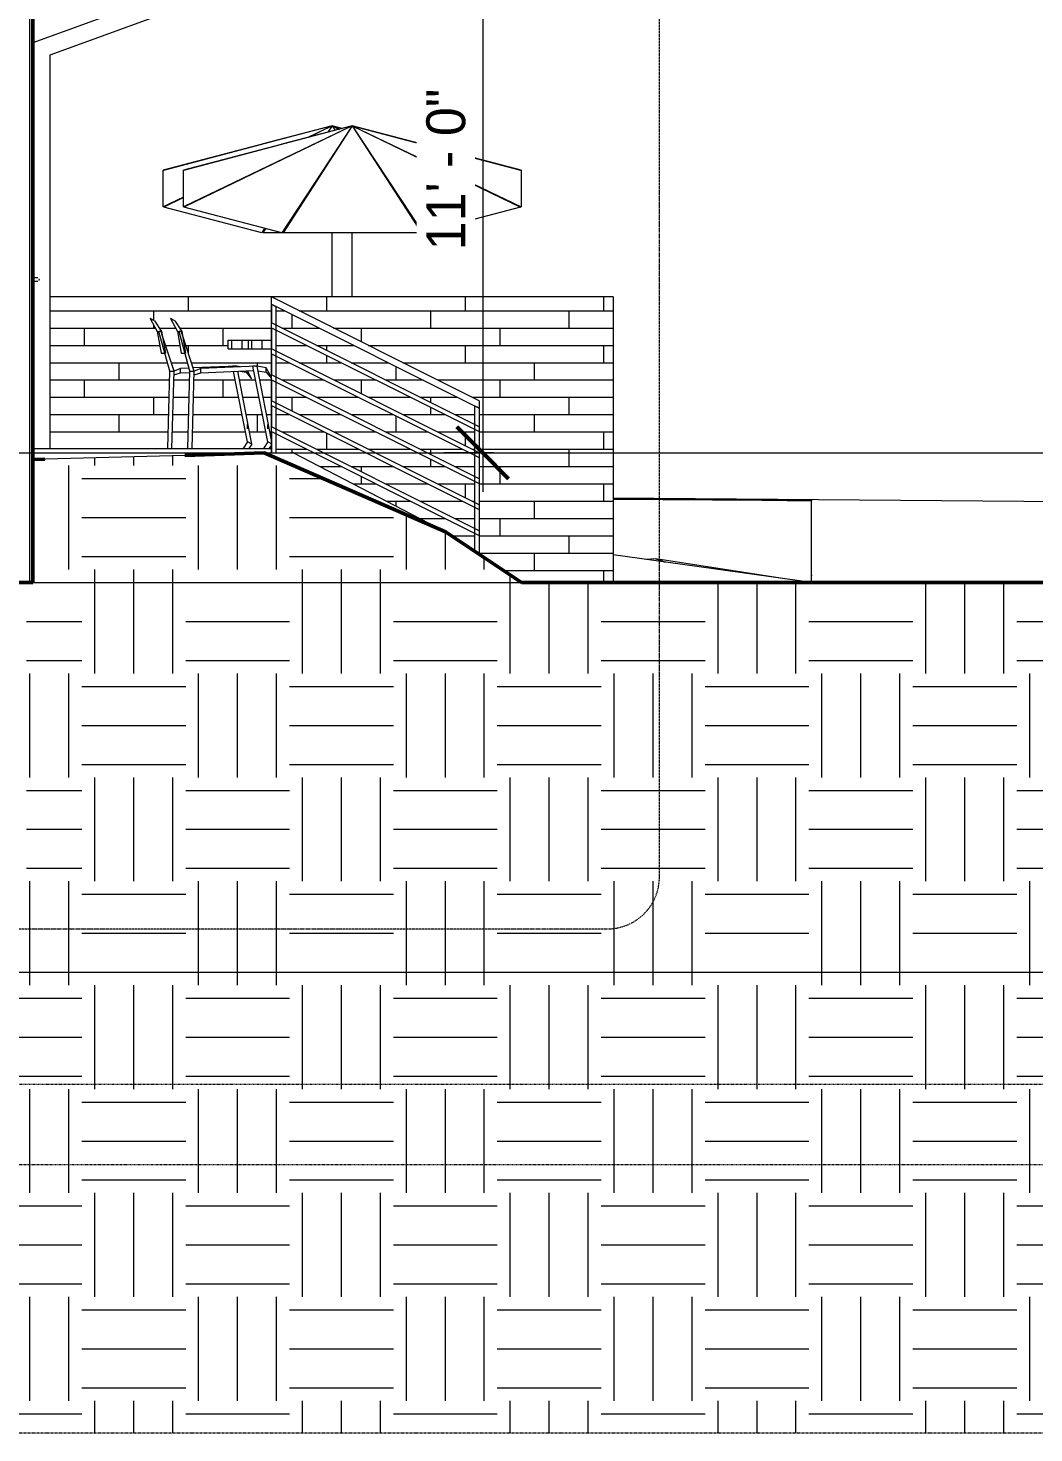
# Model space of a CAD drawing. Header units: inches. Extents: x 9584 to 15274, y -226 to 527.
# Drawn here: x 12087.6 to 12319.9, y -226.4 to 98.1 of the extents above; entities that cross this region are included whole.
import ezdxf

# ---------------------------------------------------------------- set-up
doc = ezdxf.new("R2010")
doc.units = ezdxf.units.IN
doc.header["$MEASUREMENT"] = 0
for name, pattern in [('Aligning Line 1_8_', [0.25, 0.125, -0.125]), ('Dash Dot 3_16_', [0.3125, 0.1875, -0.0625, 0, -0.0625]), ('Grid Line 1_2_', [0.875, 0.5, -0.125, 0.125, -0.125])]:
    doc.linetypes.add(name, pattern=pattern)
for name, color, linetype, lineweight in [('0-1', 7, 'Continuous', 5), ('A-ANNO-DIMS', 211, 'Continuous', 9), ('A-ANNO-DIMS-96', 211, 'Continuous', 9), ('A-ANNO-SYMB-1', 150, 'Dash Dot 3_16_', 9), ('A-DOOR', 31, 'Continuous', 13), ('A-DOOR-4', 31, 'Continuous', 9), ('A-FLOR', 192, 'Continuous', 13), ('A-FLOR-HRAL', 11, 'Continuous', 9), ('A-FLOR-LEVL-1', 51, 'Grid Line 1_2_', 9), ('A-GENM', 5, 'Continuous', 9), ('A-WALL', 113, 'Continuous', 13), ('A-WALL-3', 113, 'Continuous', 50), ('A-WALL-PATT-5', 111, 'Continuous', 9), ('C-TOPO', 7, 'Continuous', 9), ('C-TOPO-1', 10, 'Continuous', 50), ('G-ANNO-SYMB', 111, 'Aligning Line 1_8_', 9), ('G-ANNO-SYMB-1', 147, 'Aligning Line 1_8_', 9), ('G-IMPT', 8, 'Continuous', 9), ('L-SITE', 91, 'Continuous', 9)]:
    doc.layers.add(name, color=color, linetype=linetype, lineweight=lineweight)
doc.styles.add('Century Gothic', font='ufonts.com_century-gothic.ttf', dxfattribs={"height": 9})
doc.dimstyles.new('OD__1_8__Tol__', dxfattribs={"dimscale": 12, "dimtxt": 9.397514, "dimasz": 1, "dimexe": 0.75, "dimexo": 0.5, "dimgap": 0.125, "dimtad": 1, "dimdec": 3, "dimrnd": 0.125, "dimzin": 3, "dimdsep": 46, "dimlunit": 4, "dimtxsty": 'Century Gothic', "dimblk1": 'OBLIQUE', "dimblk2": 'OBLIQUE', "dimsah": 1, "dimcen": 0.09, "dimdle": 0.75, "dimazin": 0, "dimtfac": 1, "dimtdec": 4, "dimtix": 1, "dimtmove": 0, "dimatfit": 3, "dimfxl": 1, "dimtvp": 1, "dimtfill": 1, "dimfrac": 2, "dimtolj": 1, "dimtzin": 0, "dimarcsym": 2})
pattern_1 = [(0, (10995.947, 72), (24, 24), [24, -24]), (0, (10995.947, 81), (24, 24), [24, -24]), (0, (10995.947, 90), (24, 24), [24, -24]), (90, (10998.947, 93), (-24, 24), [24, -24]), (90, (11007.947, 93), (-24, 24), [24, -24]), (90, (11016.947, 93), (-24, 24), [24, -24])]
pattern_2 = [(0, (12220.589, 0.8), (0, 4), []), (90, (12220.589, 0.8), (-8, 8), [4, -28]), (90, (12236.589, 4.8), (-8, 8), [4, -28])]

# ---------------------------------------------------------------- blocks, each defined once
blk = doc.blocks.new('CTR - 2nd Phase_rvt-1-BUILDING SECTION - EAST_WEST - LOOKING NORTH')
at = {"layer": 'A-FLOR-LEVL-1'}
for p, q in [((9583.58, 0), (12532.58, 0)), ((9583.58, -30), (12532.58, -30)), ((9583.58, -120), (12532.58, -120))]:
    blk.add_line(p, q, dxfattribs=at)
at = {"layer": 'G-ANNO-SYMB-1'}
for p, q in [((9680.25, -164.42), (12435.88, -164.42)), ((9680.25, -226.36), (12435.88, -226.36))]:
    blk.add_line(p, q, dxfattribs=at)
blk = doc.blocks.new('CTR  - Topography_rvt-1-BUILDING SECTION - EAST_WEST - LOOKING NORTH')
at = {"layer": 'C-TOPO'}
h = blk.add_hatch(dxfattribs=at)
h.set_pattern_fill('FP_20', color=256, style=0, pattern_type=2)
h.set_pattern_definition(pattern_1)
h.paths.add_polyline_path([(12082.19, -226.4), (12268.59, -226.4), (12268.59, -30), (12201.53, -30), (12184.02, -18.28), (12142, 0), (12123.72, -0.6), (12088.69, -1.59), (12088.69, -30), (12087.19, -30), (12087.19, -120), (12082.19, -120), (12082.19, -132.23)], flags=0)
h = blk.add_hatch(dxfattribs=at)
h.set_pattern_fill('FP_20', color=256, style=0, pattern_type=2)
h.set_pattern_definition(pattern_1)
h.paths.add_polyline_path([(12268.59, -226.4), (12328.59, -226.4), (12328.59, -30), (12268.59, -30), (12268.59, -38.06)], flags=0)
at = {"layer": 'A-FLOR-LEVL-1'}
for p, q in [((9583.58, 0), (12532.58, 0)), ((9583.58, -120), (12532.58, -120))]:
    blk.add_line(p, q, dxfattribs=at)
at = {"layer": 'C-TOPO'}
for p, q in [((12123.79, -0.6), (12088.69, -1.59)), ((12142.08, 0), (12123.79, -0.6)), ((12142.08, 0), (12184.02, -18.28)), ((12142.08, 0), (12148.86, 0)), ((12148.86, 0), (12148.3, -0.02)), ((12148.86, 0), (12148.64, 0)), ((12148.86, 0), (12184.02, -18.28)), ((12389.19, -11.83), (12222.71, -10.5)), ((12240.3, -10.71), (12222.71, -10.56)), ((12240.3, -10.71), (12222.71, -10.56)), ((12268.59, -11.13), (12222.71, -10.77)), ((12240.3, -10.71), (12268.59, -10.96)), ((12268.59, -10.96), (12240.3, -10.71)), ((12268.59, -11.13), (12262.94, -11.09)), ((12268.59, -11.13), (12268.59, -10.96)), ((12268.59, -10.96), (12268.59, -11.13)), ((12268.59, -28.31), (12268.59, -11.13)), ((12268.59, -28.31), (12268.59, -11.13)), ((12184.02, -18.28), (12201.53, -30)), ((12268.59, -30), (12222.71, -23.59)), ((12232.62, -24.53), (12230.26, -24.64)), ((12232.62, -24.53), (12234.75, -25.27)), ((12234.75, -25.27), (12232.62, -24.53)), ((12262.37, -29.13), (12232.62, -24.53)), ((12268.59, -28.4), (12268.59, -28.31)), ((12268.59, -28.31), (12268.59, -28.4)), ((12268.59, -28.47), (12268.59, -28.4)), ((12268.59, -28.47), (12268.59, -28.4)), ((12268.59, -30), (12268.59, -28.47)), ((12268.59, -30), (12268.59, -28.47)), ((12201.41, -30), (12201.53, -30)), ((12201.53, -30), (12208.83, -30)), ((12226.2, -30), (12208.83, -30)), ((12226.2, -30), (12268.59, -30)), ((12319.94, -30), (12268.59, -30))]:
    blk.add_line(p, q, dxfattribs=at)
at = {"layer": 'C-TOPO-1'}
for p, q in [((12088.69, -1.59), (12091.43, -1.51)), ((12123.79, -0.6), (12142.08, 0)), ((12142.08, 0), (12184.02, -18.28)), ((12184.02, -18.28), (12201.53, -30)), ((12201.53, -30), (12208.83, -30)), ((12208.83, -30), (12226.2, -30)), ((12226.2, -30), (12268.59, -30)), ((12319.94, -30), (12268.59, -30)), ((12328.59, -30), (12319.94, -30))]:
    blk.add_line(p, q, dxfattribs=at)
at = {"layer": 'G-ANNO-SYMB-1'}
blk.add_line((9742.88, 0), (12435.88, 0), dxfattribs=at)
blk = doc.blocks.new('CTR - 1st Phase - Common Walls_rvt-1-BUILDING SECTION - EAST_WEST - LOOKING NORTH')
at = {"layer": 'A-FLOR-LEVL-1'}
for p, q in [((9583.58, 0), (12532.58, 0)), ((9583.58, -30), (12532.58, -30)), ((9583.58, -120), (12532.58, -120))]:
    blk.add_line(p, q, dxfattribs=at)
at = {"layer": 'G-ANNO-SYMB-1'}
for p, q in [((9680.25, 0), (12435.88, 0)), ((9680.25, -164.42), (12435.88, -164.42)), ((9706.24, -226.36), (12435.88, -226.36)), ((9706.24, -226.36), (12428.12, -226.36))]:
    blk.add_line(p, q, dxfattribs=at)
blk = doc.blocks.new('Outdoor Table01 - 02ZUTB01_dwg-1294291-BUILDING SECTION - EAST_WEST - LOOKING NORTH')
at = {"layer": 'G-IMPT'}
for p, q in [((12162.46, 75.5), (12123.46, 56.82)), ((12162.46, 75.5), (12123.46, 65.24)), ((12162.46, 75.5), (12123.57, 65.31)), ((12162.46, 75.5), (12123.57, 56.75)), ((12162.46, 75.5), (12146.2, 71.26)), ((12162.46, 75.5), (12146.2, 50.8)), ((12162.46, 75.5), (12146.46, 50.77)), ((12201.46, 65.24), (12162.46, 75.5)), ((12162.46, 75.5), (12201.46, 56.82)), ((12162.46, 75.5), (12178.46, 50.77)), ((12162.46, 75.5), (12178.73, 71.26)), ((12162.46, 75.5), (12201.36, 65.31)), ((12162.46, 75.5), (12201.36, 56.75)), ((12162.46, 75.5), (12178.73, 50.8)), ((12123.57, 65.31), (12146.2, 71.26)), ((12153.68, 71.29), (12153.73, 71.29)), ((12159.69, 71.29), (12159.74, 71.29)), ((12165.19, 71.29), (12165.24, 71.29)), ((12171.2, 71.29), (12171.25, 71.29)), ((12178.73, 71.26), (12201.36, 65.31)), ((12123.46, 56.82), (12123.46, 65.24)), ((12201.46, 65.24), (12201.46, 56.82)), ((12146.2, 50.8), (12123.57, 56.75)), ((12201.36, 56.75), (12178.73, 50.8)), ((12178.46, 50.77), (12146.46, 50.77)), ((12162.46, 49.5), (12162.46, 50.77)), ((12162.46, 49.5), (12162.46, 50.77)), ((12162.46, 36), (12162.46, 49.5)), ((12162.46, 36), (12162.46, 49.5)), ((12121.48, 30.5), (12120.48, 31)), ((12120.48, 31), (12122.09, 28)), ((12121.48, 30.5), (12123.09, 28)), ((12122.09, 28), (12122.96, 23)), ((12122.09, 28), (12122.46, 28)), ((12124.96, 18.83), (12122.46, 28)), ((12122.96, 28), (12122.46, 28)), ((12123.22, 27.21), (12122.96, 28)), ((12122.96, 28), (12123.09, 28)), ((12123.09, 28), (12123.96, 23)), ((12125.96, 18.83), (12123.24, 27.15)), ((12138.46, 24), (12138.46, 26)), ((12138.46, 26), (12139.28, 26)), ((12139.28, 26), (12141.68, 26)), ((12139.28, 24), (12139.28, 26)), ((12141.68, 26), (12143.79, 26)), ((12141.68, 24), (12141.68, 26)), ((12122.96, 23), (12123.83, 23)), ((12123.9, 23), (12123.96, 23)), ((12138.46, 24), (12139.28, 24)), ((12139.28, 24), (12141.68, 24)), ((12141.68, 24), (12143.79, 24)), ((12127.46, 19.48), (12125.96, 18.83)), ((12140.46, 20), (12127.46, 19.48)), ((12127.46, 18.48), (12127.46, 19.48)), ((12140.46, 20), (12139.46, 20)), ((12142.96, 2.5), (12139.46, 20)), ((12143.79, 2.9), (12140.46, 20)), ((12142.59, 19.59), (12140.46, 20)), ((12143.38, 18.07), (12142.59, 19.59)), ((12142.59, 18.59), (12142.59, 19.59)), ((12124.49, 1), (12124.96, 18.83)), ((12124.96, 18.83), (12125.96, 18.83)), ((12125.46, 1), (12125.96, 18.83)), ((12125.94, 17.98), (12127.46, 18.48)), ((12127.46, 18.48), (12139.67, 18.97)), ((12140.67, 18.96), (12142.59, 18.59)), ((12142.59, 18.59), (12143.79, 17.17)), ((12143.79, 17.24), (12143.38, 18.07)), ((12142.96, 5.5), (12142.96, 6.5)), ((12142.96, 2.5), (12141.96, 1)), ((12143.79, 2.09), (12142.96, 2.5)), ((12143.79, 1.77), (12143.21, 1))]:
    blk.add_line(p, q, dxfattribs=at)
blk = doc.blocks.new('Outdoor Table01 - Outdoor Table01-1294297-BUILDING SECTION - EAST_WEST - LOOKING NORTH')
blk.add_blockref('Outdoor Table01 - 02ZUTB01_dwg-1294291-BUILDING SECTION - EAST_WEST - LOOKING NORTH', (0, 0))
blk = doc.blocks.new('Outdoor Table01 - 02ZUTB01_dwg-V35-BUILDING SECTION - EAST_WEST - LOOKING NORTH')
at = {"layer": 'G-IMPT'}
for p, q in [((12157.79, 75.5), (12118.79, 65.24)), ((12157.79, 75.5), (12118.9, 65.31)), ((12157.79, 75.5), (12141.53, 71.26)), ((12157.79, 75.5), (12152.21, 72.83)), ((12157.79, 75.5), (12152.29, 72.85)), ((12157.79, 75.5), (12156.82, 74.03)), ((12157.79, 75.5), (12156.84, 74.03)), ((12160.13, 74.88), (12157.79, 75.5)), ((12157.79, 75.5), (12159.45, 74.71)), ((12157.79, 75.5), (12158.47, 74.45)), ((12157.79, 75.5), (12160.14, 74.89)), ((12157.79, 75.5), (12160.13, 74.89)), ((12157.79, 75.5), (12159.44, 74.7)), ((12157.79, 75.5), (12158.48, 74.45)), ((12152.14, 72.79), (12152.09, 72.77)), ((12152.22, 72.82), (12152.17, 72.79)), ((12118.9, 65.31), (12141.53, 71.26)), ((12118.79, 56.82), (12118.79, 65.24)), ((12123.46, 59.06), (12118.79, 56.82)), ((12123.46, 58.95), (12118.9, 56.75)), ((12196.79, 59.06), (12196.79, 58.95)), ((12141.53, 50.8), (12118.9, 56.75)), ((12142.22, 51.84), (12141.53, 50.8)), ((12142.45, 51.78), (12141.79, 50.77)), ((12146.46, 50.77), (12141.79, 50.77)), ((12157.79, 49.5), (12157.79, 50.77)), ((12157.79, 49.5), (12157.79, 50.77)), ((12157.79, 36), (12157.79, 49.5)), ((12157.79, 36), (12157.79, 49.5)), ((12178.04, 51.84), (12177.81, 51.78)), ((12116.8, 30.5), (12115.8, 31)), ((12115.8, 31), (12117.42, 28)), ((12116.8, 30.5), (12118.42, 28)), ((12117.42, 28), (12118.29, 23)), ((12117.42, 28), (12117.79, 28)), ((12120.29, 18.83), (12117.79, 28)), ((12118.29, 28), (12117.79, 28)), ((12118.55, 27.21), (12118.29, 28)), ((12118.29, 28), (12118.42, 28)), ((12118.42, 28), (12119.29, 23)), ((12121.29, 18.83), (12118.57, 27.15)), ((12133.79, 24), (12133.79, 26)), ((12133.79, 26), (12134.61, 26)), ((12134.61, 26), (12137, 26)), ((12134.61, 24), (12134.61, 26)), ((12137, 26), (12138.46, 26)), ((12137, 24), (12137, 26)), ((12118.29, 23), (12119.15, 23)), ((12119.23, 23), (12119.29, 23)), ((12133.79, 24), (12134.61, 24)), ((12134.61, 24), (12137, 24)), ((12137, 24), (12138.46, 24)), ((12122.79, 19.48), (12121.29, 18.83)), ((12124.77, 19.56), (12122.79, 19.48)), ((12122.79, 18.48), (12122.79, 19.48)), ((12135.79, 20), (12125.71, 19.6)), ((12135.79, 20), (12134.79, 20)), ((12134.83, 19.77), (12134.79, 20)), ((12135.83, 19.81), (12135.79, 20)), ((12136.59, 19.84), (12135.79, 20)), ((12119.82, 1), (12120.29, 18.83)), ((12120.29, 18.83), (12121.29, 18.83)), ((12120.79, 1), (12121.29, 18.83)), ((12121.27, 17.98), (12122.79, 18.48)), ((12122.79, 18.48), (12124.96, 18.57)), ((12138.29, 2.5), (12135.03, 18.78)), ((12139.29, 2), (12136.02, 18.82)), ((12136.59, 18.84), (12137.92, 18.59)), ((12137.92, 18.59), (12137.92, 18.9)), ((12137.92, 18.59), (12139.2, 17.07)), ((12138.7, 18.07), (12138.27, 18.91)), ((12139.2, 17.07), (12138.7, 18.07)), ((12138.29, 5.5), (12138.29, 6.5)), ((12138.29, 2.5), (12137.29, 1)), ((12139.29, 2), (12138.29, 2.5)), ((12139.29, 2), (12138.54, 1))]:
    blk.add_line(p, q, dxfattribs=at)
blk = doc.blocks.new('Outdoor Table01 - Outdoor Table01-V36-BUILDING SECTION - EAST_WEST - LOOKING NORTH')
blk.add_blockref('Outdoor Table01 - 02ZUTB01_dwg-V35-BUILDING SECTION - EAST_WEST - LOOKING NORTH', (0, 0))
blk = doc.blocks.new('Railing - 1_-1411118-BUILDING SECTION - EAST_WEST - LOOKING NORTH')
at = {"layer": 'A-FLOR-HRAL'}
for p, q in [((12143.79, 0), (12143.79, 34.32)), ((12144.79, 33.82), (12144.79, 0))]:
    blk.add_line(p, q, dxfattribs=at)
at = {"layer": 'A-FLOR-HRAL', "flags": 128}
for points in [[(12143.8, 34.32), (12143.9, 34.27), (12144.07, 34.18), (12144.29, 34.07)], [(12144.29, 34.07), (12144.51, 33.96), (12144.68, 33.88), (12144.78, 33.83), (12144.79, 33.82)]]:
    blk.add_lwpolyline(points, dxfattribs=at)
blk = doc.blocks.new('Railing - 1_-1411116-BUILDING SECTION - EAST_WEST - LOOKING NORTH')
at = {"layer": 'A-FLOR-HRAL'}
for p, q in [((12190.79, -22.81), (12190.79, 10.82)), ((12191.79, 10.32), (12191.79, -23.48))]:
    blk.add_line(p, q, dxfattribs=at)
at = {"layer": 'A-FLOR-HRAL', "flags": 128}
for points in [[(12190.8, 10.82), (12190.9, 10.77), (12191.07, 10.68), (12191.29, 10.57)], [(12191.29, 10.57), (12191.51, 10.46), (12191.68, 10.38), (12191.78, 10.33), (12191.79, 10.32)]]:
    blk.add_lwpolyline(points, dxfattribs=at)
blk = doc.blocks.new('Railing - Railing-1925654-BUILDING SECTION - EAST_WEST - LOOKING NORTH')
at = {"layer": 'A-FLOR-HRAL'}
for p, q in [((12191.79, 6), (12143.79, 30)), ((12143.79, 28.88), (12191.79, 4.88)), ((12191.79, 0), (12143.79, 24)), ((12143.79, 22.88), (12191.79, -1.12)), ((12191.79, -6), (12143.79, 18)), ((12143.79, 16.88), (12191.79, -7.12)), ((12191.79, -12), (12143.79, 12)), ((12143.79, 10.88), (12191.79, -13.12)), ((12191.79, -18), (12143.79, 6)), ((12143.79, 4.88), (12191.79, -19.12))]:
    blk.add_line(p, q, dxfattribs=at)
at = {"layer": 'A-FLOR-HRAL', "flags": 128}
for points in [[(12143.79, 29.44), (12143.79, 29.59), (12143.79, 29.72), (12143.79, 29.84), (12143.79, 29.93), (12143.79, 29.98), (12143.79, 30)], [(12143.79, 28.88), (12143.79, 28.9), (12143.79, 28.96), (12143.79, 29.05), (12143.79, 29.16), (12143.79, 29.3), (12143.79, 29.44)], [(12143.79, 23.44), (12143.79, 23.59), (12143.79, 23.72), (12143.79, 23.84), (12143.79, 23.93), (12143.79, 23.98), (12143.79, 24)], [(12143.79, 22.88), (12143.79, 22.9), (12143.79, 22.96), (12143.79, 23.05), (12143.79, 23.16), (12143.79, 23.3), (12143.79, 23.44)], [(12143.79, 17.44), (12143.79, 17.59), (12143.79, 17.72), (12143.79, 17.84), (12143.79, 17.93), (12143.79, 17.98), (12143.79, 18)], [(12143.79, 16.88), (12143.79, 16.9), (12143.79, 16.96), (12143.79, 17.05), (12143.79, 17.16), (12143.79, 17.3), (12143.79, 17.44)], [(12143.79, 11.44), (12143.79, 11.59), (12143.79, 11.72), (12143.79, 11.84), (12143.79, 11.93), (12143.79, 11.98), (12143.79, 12)], [(12143.79, 10.88), (12143.79, 10.9), (12143.79, 10.96), (12143.79, 11.05), (12143.79, 11.16), (12143.79, 11.3), (12143.79, 11.44)], [(12143.79, 5.44), (12143.79, 5.59), (12143.79, 5.72), (12143.79, 5.84), (12143.79, 5.93), (12143.79, 5.98), (12143.79, 6)], [(12143.79, 4.88), (12143.79, 4.9), (12143.79, 4.96), (12143.79, 5.05), (12143.79, 5.16), (12143.79, 5.3), (12143.79, 5.44)], [(12191.79, 6), (12191.79, 5.98), (12191.79, 5.93), (12191.79, 5.84), (12191.79, 5.72), (12191.79, 5.59), (12191.79, 5.44)], [(12191.79, 5.44), (12191.79, 5.3), (12191.79, 5.16), (12191.79, 5.05), (12191.79, 4.96), (12191.79, 4.9), (12191.79, 4.88)], [(12191.79, 0), (12191.79, -0.02), (12191.79, -0.07), (12191.79, -0.16), (12191.79, -0.28), (12191.79, -0.41), (12191.79, -0.56)], [(12191.79, -0.56), (12191.79, -0.7), (12191.79, -0.84), (12191.79, -0.95), (12191.79, -1.04), (12191.79, -1.1), (12191.79, -1.12)], [(12191.79, -6), (12191.79, -6.02), (12191.79, -6.07), (12191.79, -6.16), (12191.79, -6.28), (12191.79, -6.41), (12191.79, -6.56)], [(12191.79, -6.56), (12191.79, -6.7), (12191.79, -6.84), (12191.79, -6.95), (12191.79, -7.04), (12191.79, -7.1), (12191.79, -7.12)], [(12191.79, -12), (12191.79, -12.02), (12191.79, -12.07), (12191.79, -12.16), (12191.79, -12.28), (12191.79, -12.41), (12191.79, -12.56)], [(12191.79, -12.56), (12191.79, -12.7), (12191.79, -12.84), (12191.79, -12.95), (12191.79, -13.04), (12191.79, -13.1), (12191.79, -13.12)], [(12191.79, -18), (12191.79, -18.02), (12191.79, -18.07), (12191.79, -18.16), (12191.79, -18.28), (12191.79, -18.41), (12191.79, -18.56)], [(12191.79, -18.56), (12191.79, -18.7), (12191.79, -18.84), (12191.79, -18.95), (12191.79, -19.04), (12191.79, -19.1), (12191.79, -19.12)]]:
    blk.add_lwpolyline(points, dxfattribs=at)
for name in ['Railing - 1_-1411118-BUILDING SECTION - EAST_WEST - LOOKING NORTH', 'Railing - 1_-1411116-BUILDING SECTION - EAST_WEST - LOOKING NORTH']:
    blk.add_blockref(name, (0, 0))
blk = doc.blocks.new('Top Rail Type - Top Rail_Internal_-1925671-BUILDING SECTION - EAST_WEST - LOOKING NORTH')
at = {"layer": 'A-FLOR-HRAL'}
for p, q in [((12191.79, 12), (12143.79, 36)), ((12143.79, 34.32), (12191.79, 10.32))]:
    blk.add_line(p, q, dxfattribs=at)
at = {"layer": 'A-FLOR-HRAL', "flags": 128}
for points in [[(12143.79, 35.16), (12143.79, 35.38), (12143.79, 35.58), (12143.79, 35.75), (12143.79, 35.89), (12143.79, 35.97), (12143.79, 36)], [(12143.79, 34.32), (12143.79, 34.35), (12143.79, 34.44), (12143.79, 34.57), (12143.79, 34.74), (12143.79, 34.94), (12143.79, 35.16)], [(12191.79, 12), (12191.79, 11.97), (12191.79, 11.89), (12191.79, 11.75), (12191.79, 11.58), (12191.79, 11.38), (12191.79, 11.16)], [(12191.79, 11.16), (12191.79, 10.94), (12191.79, 10.74), (12191.79, 10.57), (12191.79, 10.44), (12191.79, 10.35), (12191.79, 10.32)]]:
    blk.add_lwpolyline(points, dxfattribs=at)
blk = doc.blocks.new('077123 - Manufactured Gutters and Downspouts - 077123 - Manufactured Gutters and Downspouts-1955134-BUILDING SECTION - EAST_WEST - LOOKING NORTH')
at = {"layer": 'A-GENM'}
for p, q in [((12118.56, 105.58), (12088.69, 94.71)), ((12092.69, 91.91), (12122.56, 102.78)), ((12092.69, 1), (12092.69, 91.91))]:
    blk.add_line(p, q, dxfattribs=at)
blk = doc.blocks.new('Door-Passage-Single-Full_Lite - 1-1903893-BUILDING SECTION - EAST_WEST - LOOKING NORTH')
at = {"layer": 'A-DOOR-4'}
for p, q in [((12089.19, 40.39), (12088.69, 40.39)), ((12088.69, 39.61), (12089.19, 39.61))]:
    blk.add_line(p, q, dxfattribs=at)
at = {"layer": 'A-DOOR-4', "flags": 128}
for points in [[(12089.78, 40.39), (12089.78, 40.39), (12089.77, 40.39), (12089.77, 40.39), (12089.77, 40.39), (12089.76, 40.39), (12089.76, 40.39), (12089.75, 40.39), (12089.75, 40.39), (12089.74, 40.39), (12089.73, 40.39), (12089.72, 40.39), (12089.71, 40.39), (12089.7, 40.39), (12089.69, 40.39), (12089.67, 40.39), (12089.66, 40.39), (12089.64, 40.39), (12089.63, 40.39), (12089.61, 40.39), (12089.6, 40.39), (12089.58, 40.39), (12089.56, 40.39), (12089.54, 40.39), (12089.52, 40.39), (12089.5, 40.39), (12089.48, 40.39), (12089.46, 40.39), (12089.44, 40.39), (12089.42, 40.39), (12089.4, 40.39), (12089.38, 40.39), (12089.35, 40.39), (12089.33, 40.39), (12089.31, 40.39), (12089.29, 40.39), (12089.26, 40.39), (12089.24, 40.39), (12089.22, 40.39), (12089.19, 40.39), (12089.19, 40.39)], [(12089.19, 39.61), (12089.21, 39.61), (12089.23, 39.61), (12089.26, 39.61), (12089.28, 39.61), (12089.3, 39.61), (12089.33, 39.61), (12089.35, 39.61), (12089.37, 39.61), (12089.39, 39.61), (12089.42, 39.61), (12089.44, 39.61), (12089.46, 39.61), (12089.48, 39.61), (12089.5, 39.61), (12089.52, 39.61), (12089.54, 39.61), (12089.56, 39.61), (12089.57, 39.61), (12089.59, 39.61), (12089.61, 39.61), (12089.63, 39.61), (12089.64, 39.61), (12089.66, 39.61), (12089.67, 39.61), (12089.68, 39.61), (12089.69, 39.61), (12089.71, 39.61), (12089.72, 39.61), (12089.73, 39.61), (12089.74, 39.61), (12089.74, 39.61), (12089.75, 39.61), (12089.76, 39.61), (12089.76, 39.61), (12089.77, 39.61), (12089.77, 39.61), (12089.77, 39.61), (12089.78, 39.61), (12089.78, 39.61)]]:
    blk.add_lwpolyline(points, dxfattribs=at)
at = {"layer": 'A-DOOR-4'}
for start, end in [(90, 97.2275), (262.7725, 270), (0, 30), (330, 0)]:
    blk.add_arc((12089.78, 40), 0.394, start, end, dxfattribs=at)
blk = doc.blocks.new('DIMBLOCK10-BUILDING SECTION - EAST_WEST - LOOKING NORTH')
at = {"layer": 'A-ANNO-DIMS-96', "lineweight": 50}
for p, q in [((12192.59, 132), (12186.59, 138)), ((12192.59, 132), (12198.59, 126)), ((12192.59, 0), (12186.59, 6)), ((12192.59, 0), (12198.59, -6))]:
    blk.add_line(p, q, dxfattribs=at)
at = {"layer": 'A-ANNO-DIMS-96'}
for p, q in [((12195.08, 132), (12183.59, 132)), ((12192.59, 132), (12192.59, -9)), ((12192.59, 132), (12195.08, 132)), ((12195.08, 0), (12183.59, 0)), ((12192.59, 0), (12195.08, 0))]:
    blk.add_line(p, q, dxfattribs=at)
at = {"layer": 'A-ANNO-DIMS-96', "color": 0, "insert": (12179.56, 46.76), "char_height": 9, "width": 46.1821, "attachment_point": 1, "rotation": 90, "line_spacing_factor": 0.984502, "style": 'Century Gothic', "bg_fill": 3, "box_fill_scale": 1.25, "bg_fill_color": 256, "bg_fill_true_color": 13158600, "bg_fill_transparency": 0}
blk.add_mtext('11\' - 0"', dxfattribs=at)
blk = doc.blocks.new('_Oblique')
at = {"color": 0, "linetype": 'ByBlock', "lineweight": -2}
blk.add_line((-0.5, -0.5), (0.5, 0.5), dxfattribs=at)

msp = doc.modelspace()

# ---------------------------------------------------------------- hatches: boundary and pattern name
at = {"layer": 'A-WALL-PATT-5'}
h = msp.add_hatch(dxfattribs=at)
h.set_pattern_fill('FP_36', color=256, style=0, pattern_type=2)
h.set_pattern_definition(pattern_2)
h.paths.add_polyline_path([(12092.6894, 1), (12119.8159, 1), (12120.2894, 18.8295), (12119.1525, 23), (12118.2894, 23), (12117.4194, 28), (12115.8038, 31), (12116.8038, 30.5), (12118.4194, 28), (12118.5672, 27.1508), (12121.2894, 18.8295), (12122.7894, 19.4798), (12124.7656, 19.5589), (12123.8275, 23), (12122.9644, 23), (12122.0944, 28), (12120.4788, 31), (12121.4788, 30.5), (12123.0944, 28), (12123.2422, 27.1508), (12125.7134, 19.5968), (12135.7894, 20), (12136.5864, 19.8448), (12140.4644, 20), (12142.5945, 19.5852), (12143.7894, 17.2963), (12143.7513, 24), (12133.7894, 24), (12133.7894, 26), (12143.7894, 26), (12143.7894, 36), (12092.6894, 36), (12092.6894, 9.0231)], flags=0)
h.paths.add_polyline_path([(12141.9644, 1), (12142.9644, 2.5), (12139.6707, 18.9682), (12138.2669, 18.9121), (12139.204, 17.065), (12137.9195, 18.5852), (12136.5864, 18.8448), (12136.0184, 18.8221), (12139.2894, 2), (12138.5394, 1), (12141.3395, 1)], flags=0)
h.paths.add_polyline_path([(12137.2894, 1), (12138.2894, 2.5), (12135.0329, 18.7827), (12127.4644, 18.4798), (12125.9407, 17.9844), (12125.4644, 1), (12136.0809, 1)], flags=0)
h.paths.add_polyline_path([(12143.2144, 1), (12143.7894, 1), (12143.7891, 1.7662), (12143.48, 1.3541)], flags=0)
h.paths.add_polyline_path([(12124.4644, 1), (12124.4909, 1), (12124.9574, 18.5666), (12122.7894, 18.4798), (12121.2657, 17.9844), (12120.7894, 1), (12123.7877, 1)], flags=0)
h.paths.add_polyline_path([(12143.7894, 2.9), (12143.7894, 17.1711), (12142.5945, 18.5852), (12140.6665, 18.9607), (12143.7891, 2.9017)], flags=0)
h = msp.add_hatch(dxfattribs=at)
h.set_pattern_fill('FP_36', color=256, style=0, pattern_type=2)
h.set_pattern_definition(pattern_2)
h.paths.add_polyline_path([(12209.8359, -30), (12218.4644, -30), (12218.4644, 36), (12143.8465, 35.9714), (12191.7894, 11.9714), (12191.7894, -23.479), (12201.5281, -30), (12208.8323, -30)], flags=0)
h.paths.add_polyline_path([(12190.7898, -22.8097), (12190.7894, -18.618), (12144.7861, 4.3836), (12144.7894, 0), (12148.864, 0), (12184.2257, -18.4143), (12190.7894, -22.8094)], flags=0)
h.paths.add_polyline_path([(12190.7917, -17.5012), (12190.7894, -12.618), (12144.7842, 10.3845), (12144.7894, 5.5), (12190.7894, -17.5)], flags=0)
h.paths.add_polyline_path([(12190.7939, -11.5022), (12190.7894, -6.618), (12144.7824, 16.3855), (12144.7894, 11.5), (12190.7894, -11.5)], flags=0)
h.paths.add_polyline_path([(12190.7961, -5.5033), (12190.7894, -0.618), (12144.7805, 22.3864), (12144.7894, 17.5), (12190.7894, -5.5)], flags=0)
h.paths.add_polyline_path([(12190.7982, 0.4956), (12190.7894, 5.382), (12144.7786, 28.3874), (12144.7894, 23.5), (12190.7894, 0.5)], flags=0)
h.paths.add_polyline_path([(12190.8004, 6.4945), (12190.7894, 10.8229), (12144.7769, 33.8292), (12144.7894, 29.5), (12190.7894, 6.5)], flags=0)
h = msp.add_hatch(dxfattribs=at)
h.set_pattern_fill('FP_36', color=256, style=0, pattern_type=2)
h.set_pattern_definition(pattern_2)
h.paths.add_polyline_path([(12222.7144, -30), (12222.7144, 36), (12218.4644, 36), (12218.4644, -30), (12220.6001, -30)], flags=0)

# ---------------------------------------------------------------- linework, layer by layer
at = {"layer": 'A-ANNO-SYMB-1'}
for p, q in [((12233.4168, -97.9828), (12233.4168, 441.5803)), ((12061.7062, -109.9828), (12221.4168, -109.9828))]:
    msp.add_line(p, q, dxfattribs=at)
msp.add_arc((12221.4168, -97.9828), 12, 270, 0, dxfattribs=at)
at = {"layer": 'A-FLOR'}
for p, q in [((12088.6894, 1), (12143.7894, 1)), ((12088.6894, 0), (12142.0759, 0))]:
    msp.add_line(p, q, dxfattribs=at)
at = {"layer": 'A-FLOR-LEVL-1'}
for p, q in [((9610.2403, 0), (12532.5752, 0)), ((9610.2403, -30), (12532.5752, -30)), ((9610.2403, -120), (12532.5752, -120))]:
    msp.add_line(p, q, dxfattribs=at)
at = {"layer": 'A-WALL'}
for p, q in [((12087.9394, -30), (12087.9394, 394)), ((12222.7144, 36), (12092.6894, 36)), ((12222.7144, 36), (12222.7144, -30)), ((12143.7894, 34.3229), (12143.7894, 30)), ((12143.7894, 28.882), (12143.7894, 24)), ((12143.7894, 22.882), (12143.7894, 18)), ((12143.7894, 16.882), (12143.7894, 12)), ((12143.7894, 10.882), (12143.7894, 6)), ((12143.7894, 4.882), (12143.7894, 0))]:
    msp.add_line(p, q, dxfattribs=at)
at = {"layer": 'A-WALL-3'}
for p, q in [((12088.6894, -30), (12088.6894, 394)), ((12080.0644, -30), (12088.6894, -30))]:
    msp.add_line(p, q, dxfattribs=at)
at = {"layer": 'G-ANNO-SYMB'}
for p, q in [((9680.2519, 0), (12435.8839, 0)), ((9706.2403, -145.8387), (12435.8839, -145.8387)), ((9706.2403, -145.8387), (12435.8839, -145.8387)), ((9680.2519, -164.4174), (12435.8839, -164.4174))]:
    msp.add_line(p, q, dxfattribs=at)

# ---------------------------------------------------------------- block references
at = {"layer": '0-1'}
for name in ['CTR - 2nd Phase_rvt-1-BUILDING SECTION - EAST_WEST - LOOKING NORTH', 'CTR - 1st Phase - Common Walls_rvt-1-BUILDING SECTION - EAST_WEST - LOOKING NORTH', 'CTR  - Topography_rvt-1-BUILDING SECTION - EAST_WEST - LOOKING NORTH']:
    msp.add_blockref(name, (0, 0), dxfattribs=at)
at = {"layer": 'A-DOOR'}
msp.add_blockref('Door-Passage-Single-Full_Lite - 1-1903893-BUILDING SECTION - EAST_WEST - LOOKING NORTH', (0, 0), dxfattribs=at)
at = {"layer": 'A-FLOR-HRAL'}
for name in ['Top Rail Type - Top Rail_Internal_-1925671-BUILDING SECTION - EAST_WEST - LOOKING NORTH', 'Railing - Railing-1925654-BUILDING SECTION - EAST_WEST - LOOKING NORTH']:
    msp.add_blockref(name, (0, 0), dxfattribs=at)
at = {"layer": 'A-GENM'}
msp.add_blockref('077123 - Manufactured Gutters and Downspouts - 077123 - Manufactured Gutters and Downspouts-1955134-BUILDING SECTION - EAST_WEST - LOOKING NORTH', (0, 0), dxfattribs=at)
at = {"layer": 'L-SITE'}
for name in ['Outdoor Table01 - Outdoor Table01-V36-BUILDING SECTION - EAST_WEST - LOOKING NORTH', 'Outdoor Table01 - Outdoor Table01-1294297-BUILDING SECTION - EAST_WEST - LOOKING NORTH']:
    msp.add_blockref(name, (0, 0), dxfattribs=at)

# ---------------------------------------------------------------- next in the draw order: dimensions: what is measured, and where the dimension line sits
at = {"layer": 'A-ANNO-DIMS'}
dim = msp.add_linear_dim(base=(12192.5946, 0), p1=(12201.0799, 132), p2=(12201.0799, 0), angle=90, dimstyle='OD__1_8__Tol__', override={"dimpost": '<>', "dimfxl": 132}, dxfattribs=at)
dim.commit()
dim.dimension.update_dxf_attribs({"geometry": 'DIMBLOCK10-BUILDING SECTION - EAST_WEST - LOOKING NORTH', "text_midpoint": (12186.3682, 66)})

doc.saveas('drawing.dxf')
